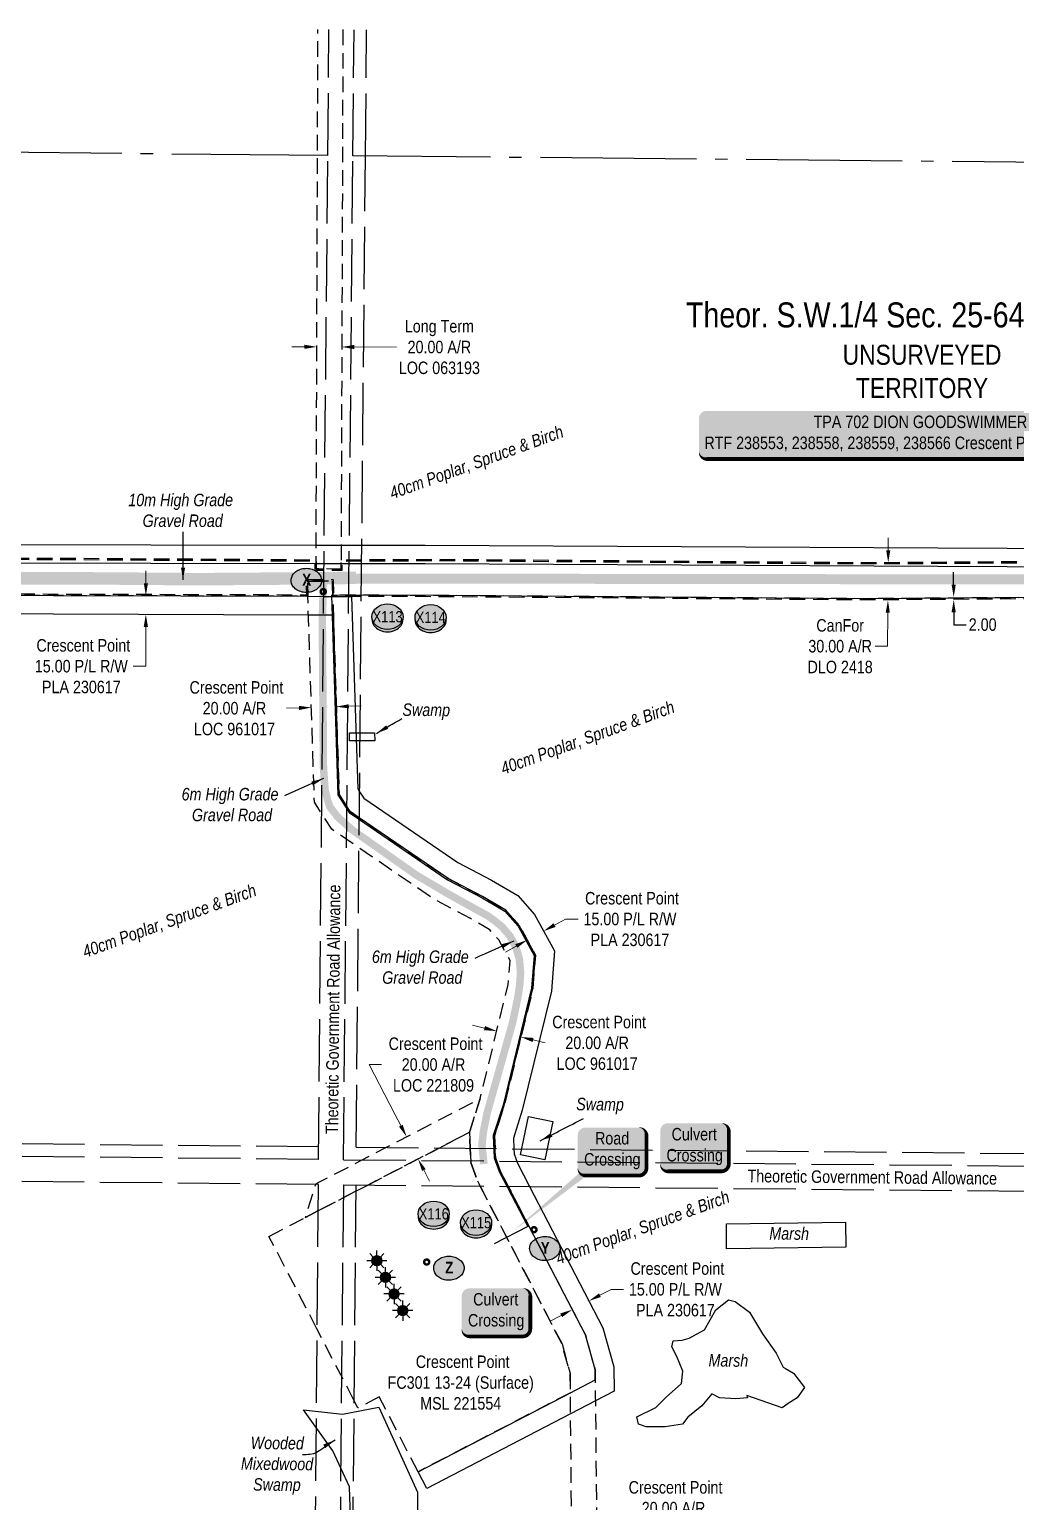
# Model space of a CAD drawing. Extents: x 456630 to 490274, y 6043290 to 6049977.
# Drawn here: x 457304 to 458094, y 6045728 to 6046908 of the extents above; entities that cross this region are included whole.
import ezdxf
from ezdxf.enums import TextEntityAlignment as Align

# ---------------------------------------------------------------- set-up
doc = ezdxf.new("R2010")
doc.units = 0
doc.header["$LTSCALE"] = 5
doc.header["$PDMODE"] = 35
doc.header["$PDSIZE"] = 5
for name, pattern in [('foc-ACCESSROAD', [3.75, 2.5, -1.25]), ('foc-QUARTERLINE', [33, 25, -3, 2, -3]), ('foc-TOPO', [1, 0.2, -0.8]), ('foc-UNSURVEYED', [12.5, 10, -2.5])]:
    doc.linetypes.add(name, pattern=pattern)
doc.layers.get('Defpoints').update_dxf_attribs({"color": 9})
for name, color, linetype in [('AS-ROADS', 254, 'Continuous'), ('C-AR', 13, 'foc-ACCESSROAD'), ('C-RW', 13, 'Continuous'), ('C-SYMBOL', 7, 'Continuous'), ('C-WS', 13, 'foc-ACCESSROAD'), ('C-WS-S', 13, 'Continuous'), ('CG-NOTES', 7, 'Continuous'), ('F-AR', 190, 'foc-ACCESSROAD'), ('F-RW', 190, 'Continuous'), ('L-QSEC', 8, 'foc-QUARTERLINE'), ('L-ROAD-T', 7, 'Continuous'), ('L-UNS-T', 3, 'Continuous'), ('L-USEC', 7, 'foc-UNSURVEYED'), ('P-CROSSINGS', 250, 'Continuous'), ('P-PROPOSED', 10, 'Continuous'), ('T-BUSH-T', 110, 'Continuous'), ('T-GENERAL', 48, 'foc-TOPO'), ('WETLAND', 143, 'Continuous'), ('WETLAND-T', 146, 'Continuous')]:
    doc.layers.add(name, color=color, linetype=linetype)
for name, color, linetype, lineweight in [('C-AR-T', 13, 'Continuous', 9), ('C-RW-T', 13, 'Continuous', 9), ('C-WS-T', 13, 'Continuous', 9), ('F-AR-T', 190, 'Continuous', 9)]:
    doc.layers.add(name, color=color, linetype=linetype, lineweight=lineweight)
doc.styles.add('175L', font='ARIALN.TTF', dxfattribs={"height": 20})
doc.styles.add('80', font='ARIALN.TTF', dxfattribs={"height": 10})
doc.styles.add('80CG', font='ARIALN.TTF', dxfattribs={"height": 10})
doc.styles.add('80L', font='ARIALN.TTF', dxfattribs={"height": 10})
doc.styles.add('80LS', font='ARIALNI.TTF', dxfattribs={"height": 10})
doc.styles.add('BOLD', font='ARIALNB.TTF')
doc.styles.add('Crossing', font='ARIALN.TTF', dxfattribs={"height": 10})
doc.dimstyles.new('Compass 5 000', dxfattribs={"dimscale": 5, "dimtxt": 9, "dimasz": 2, "dimexe": 0.2, "dimexo": 0.0625, "dimgap": 0.5, "dimtad": 0, "dimtih": 1, "dimtoh": 1, "dimzin": 0, "dimdsep": 46, "dimtxsty": '80CG', "dimcen": 0.1, "dimse1": 1, "dimse2": 1, "dimclrd": 256, "dimclrt": 256, "dimaunit": 1, "dimadec": 4, "dimazin": 0, "dimtfac": 0.06, "dimtofl": 0, "dimtmove": 0, "dimatfit": 1, "dimfxl": 0.2, "dimtolj": 1, "dimtzin": 0, "dimlwd": -1, "dimarcsym": 0})

# ---------------------------------------------------------------- blocks, each defined once
blk = doc.blocks.new('*D924')
at = {"layer": 'C-AR-T', "transparency": 16777216}
for p, q in [((457586.1, 6046078.4), (457576.1, 6046078.4)), ((457576.1, 6046078.4), (457596.9, 6046038.3)), ((457601.5, 6046029.5), (457596.9, 6046038.3)), ((457619.9, 6045994), (457624.5, 6045985.1))]:
    blk.add_line(p, q, dxfattribs=at)
for points in [[(457603, 6046030.2), (457600, 6046028.7), (457606.1, 6046020.6)], [(457621.4, 6045994.7), (457618.5, 6045993.2), (457615.3, 6046002.8)]]:
    blk.add_solid(points, dxfattribs=at)
at = {"layer": 'Defpoints', "color": 0, "transparency": 16777216}
for p in [(457637.8, 6046037), (457606.1, 6046020.6), (457647, 6046019.3)]:
    blk.add_point(p, dxfattribs=at)
at = {"layer": 'C-AR-T', "transparency": 16777216, "insert": (457627.7, 6046078.4), "char_height": 10, "attachment_point": 5, "style": '80CG'}
blk.add_mtext('\\A1; Crescent Point\\P20.00 A/R\\PLOC 221809', dxfattribs=at)
blk = doc.blocks.new('*D925')
at = {"layer": 'C-AR-T', "transparency": 16777216}
for p, q in [((457519.8, 6046364.2), (457509.8, 6046363.9)), ((457559.8, 6046365.5), (457569.8, 6046365.8))]:
    blk.add_line(p, q, dxfattribs=at)
for points in [[(457519.8, 6046365.9), (457519.9, 6046362.5), (457529.8, 6046364.5)], [(457559.8, 6046367.2), (457559.9, 6046363.8), (457549.8, 6046365.2)]]:
    blk.add_solid(points, dxfattribs=at)
at = {"layer": 'Defpoints', "color": 0, "transparency": 16777216}
for p in [(457529.5, 6046376.3), (457549.4, 6046376.9), (457529.8, 6046364.5)]:
    blk.add_point(p, dxfattribs=at)
at = {"layer": 'C-AR-T', "transparency": 16777216, "insert": (457468.2, 6046363.9), "char_height": 10, "attachment_point": 5, "style": '80CG'}
blk.add_mtext('\\A1; Crescent Point\\P20.00 A/R\\PLOC 961017', dxfattribs=at)
blk = doc.blocks.new('*D926')
at = {"layer": 'C-AR-T', "transparency": 16777216}
for p, q in [((457668.6, 6046107.6), (457658.9, 6046110)), ((457707.5, 6046098.2), (457717.2, 6046095.8))]:
    blk.add_line(p, q, dxfattribs=at)
for points in [[(457669, 6046109.3), (457668.2, 6046106), (457678.3, 6046105.3)], [(457707.8, 6046099.8), (457707.1, 6046096.5), (457697.7, 6046100.5)]]:
    blk.add_solid(points, dxfattribs=at)
at = {"layer": 'Defpoints', "color": 0, "transparency": 16777216}
for p in [(457682.6, 6046122.8), (457702, 6046118), (457697.7, 6046100.5)]:
    blk.add_point(p, dxfattribs=at)
at = {"layer": 'C-AR-T', "transparency": 16777216, "insert": (457758.8, 6046095.8), "char_height": 10, "attachment_point": 5, "style": '80CG'}
blk.add_mtext('\\A1; Crescent Point\\P20.00 A/R\\PLOC 961017', dxfattribs=at)
blk = doc.blocks.new('*D927')
at = {"layer": 'C-RW-T', "transparency": 16777216}
for p, q in [((457724.7, 6046190.2), (457733.5, 6046195)), ((457733.5, 6046195), (457743.5, 6046195)), ((457694, 6046173.4), (457685.3, 6046168.6))]:
    blk.add_line(p, q, dxfattribs=at)
for points in [[(457723.9, 6046191.7), (457725.5, 6046188.7), (457715.9, 6046185.4)], [(457693.2, 6046174.9), (457694.8, 6046172), (457702.8, 6046178.2)]]:
    blk.add_solid(points, dxfattribs=at)
at = {"layer": 'Defpoints', "color": 0, "transparency": 16777216}
for p in [(457700.3, 6046182.9), (457713.4, 6046190), (457715.9, 6046185.4)]:
    blk.add_point(p, dxfattribs=at)
at = {"layer": 'C-RW-T', "transparency": 16777216, "insert": (457785.1, 6046195), "char_height": 10, "attachment_point": 5, "style": '80CG'}
blk.add_mtext('\\A1; Crescent Point\\P15.00 P/L R/W\\PPLA 230617', dxfattribs=at)
blk = doc.blocks.new('*D928')
at = {"layer": 'C-RW-T', "transparency": 16777216}
for p, q in [((457397.2, 6046464.1), (457397.3, 6046474.1)), ((457397.2, 6046429.1), (457397.1, 6046397.6)), ((457397.1, 6046397.6), (457387.1, 6046397.6))]:
    blk.add_line(p, q, dxfattribs=at)
for points in [[(457395.6, 6046464.1), (457398.9, 6046464.1), (457397.2, 6046454.1)], [(457395.5, 6046429.1), (457398.9, 6046429.1), (457397.2, 6046439.1)]]:
    blk.add_solid(points, dxfattribs=at)
at = {"layer": 'Defpoints', "color": 0, "transparency": 16777216}
for p in [(457311.1, 6046454.2), (457311.1, 6046439.2), (457397.2, 6046439.1)]:
    blk.add_point(p, dxfattribs=at)
at = {"layer": 'C-RW-T', "transparency": 16777216, "insert": (457345.5, 6046397.6), "char_height": 10, "attachment_point": 5, "style": '80CG'}
blk.add_mtext('\\A1; Crescent Point\\P15.00 P/L R/W\\PPLA 230617', dxfattribs=at)
blk = doc.blocks.new('*D935')
at = {"layer": 'C-RW-T', "transparency": 16777216}
for p, q in [((457761, 6045893.7), (457769.9, 6045898.3)), ((457769.9, 6045898.3), (457779.9, 6045898.3)), ((457730, 6045877.5), (457721.1, 6045872.9))]:
    blk.add_line(p, q, dxfattribs=at)
for points in [[(457760.3, 6045895.1), (457761.8, 6045892.2), (457752.2, 6045889)], [(457729.2, 6045879), (457730.8, 6045876.1), (457738.9, 6045882.1)]]:
    blk.add_solid(points, dxfattribs=at)
at = {"layer": 'Defpoints', "color": 0, "transparency": 16777216}
for p in [(457752.2, 6045889), (457757.8, 6045878.3), (457744.5, 6045871.4)]:
    blk.add_point(p, dxfattribs=at)
at = {"layer": 'C-RW-T', "transparency": 16777216, "insert": (457821.5, 6045898.3), "char_height": 10, "attachment_point": 5, "style": '80CG'}
blk.add_mtext('\\A1; Crescent Point\\P15.00 P/L R/W\\PPLA 230617', dxfattribs=at)
blk = doc.blocks.new('Route_Letters')
h = blk.add_hatch(color=255)
h.dxf.hatch_style = 1
edge = h.paths.add_edge_path()
edge.add_ellipse((-0.1, 0.5), major_axis=(-12, 0), ratio=0.789318, start_angle=0, end_angle=360)
at = {"color": 5}
blk.add_open_spline([(-12.3, 0.5), (-12.3, -0.3), (-12.2, -1), (-11.7, -2.8), (-11.1, -3.9), (-9.6, -5.8), (-8.5, -6.7), (-6.2, -8), (-4.9, -8.5), (-2.1, -9.2), (-0.7, -9.3), (2.2, -9.1), (3.6, -8.8), (6.3, -7.9), (7.5, -7.2), (9.5, -5.6), (10.4, -4.6), (11.6, -2.5), (12, -1.4), (12.2, 0.9), (12, 2.1), (11.2, 4.3), (10.5, 5.4), (8.8, 7.2), (7.7, 8), (5.3, 9.2), (3.9, 9.7), (1.1, 10.2), (-0.4, 10.2), (-3.2, 9.9), (-4.6, 9.6), (-7.2, 8.5), (-8.3, 7.7), (-10.2, 6), (-11, 5), (-12, 2.9), (-12.3, 1.7), (-12.3, 0.5), (-12.3, 0.5), (-12.3, 0.5)], degree=3, knots=[0, 0, 0, 0, 0.219529, 0.219529, 0.575727, 0.575727, 0.931924, 0.931924, 1.288121, 1.288121, 1.644318, 1.644318, 2.000515, 2.000515, 2.356712, 2.356712, 2.712909, 2.712909, 3.069107, 3.069107, 3.425304, 3.425304, 3.781501, 3.781501, 4.137698, 4.137698, 4.493895, 4.493895, 4.850092, 4.850092, 5.20629, 5.20629, 5.562487, 5.562487, 5.918684, 5.918684, 6.274881, 6.274881, 6.283185, 6.283185, 6.283185, 6.283185], dxfattribs=at)
at = {"color": 14, "style": 'BOLD'}
blk.add_attdef('A', text='', height=9.5, dxfattribs=at).set_placement((0.2, 1), align=Align.MIDDLE)
blk = doc.blocks.new('AA')
at = {"const_width": 4}
blk.add_lwpolyline([(-1, 0, 1), (1, 0, 1)], format="xyb", close=True, dxfattribs=at)
blk.add_circle((0, 0), 2)
blk = doc.blocks.new('*D781')
at = {"layer": 'C-AR-T', "transparency": 16777216}
for p, q in [((457728.3, 6045712.7), (457718.3, 6045712.6)), ((457768.3, 6045713.1), (457778.3, 6045713.2))]:
    blk.add_line(p, q, dxfattribs=at)
for points in [[(457728.3, 6045714.4), (457728.4, 6045711.1), (457738.3, 6045712.8)], [(457768.3, 6045714.8), (457768.4, 6045711.5), (457758.3, 6045713)]]:
    blk.add_solid(points, dxfattribs=at)
at = {"layer": 'Defpoints', "color": 0, "transparency": 16777216}
for p in [(457738.3, 6045720.3), (457758.3, 6045720.5), (457758.3, 6045713)]:
    blk.add_point(p, dxfattribs=at)
at = {"layer": 'C-AR-T', "transparency": 16777216, "insert": (457820, 6045713.2), "char_height": 10, "attachment_point": 5, "style": '80CG'}
blk.add_mtext('\\A1; Crescent Point\\P20.00 A/R\\PLOC 961017\\P(As-Built)', dxfattribs=at)
blk = doc.blocks.new('*D791')
at = {"layer": 'Defpoints', "color": 0, "transparency": 16777216}
for p in [(457534.2, 6046666.6), (457554.2, 6046666.5), (457534.2, 6046653.5)]:
    blk.add_point(p, dxfattribs=at)
at = {"layer": 'F-AR-T', "transparency": 16777216}
for p, q in [((457524.2, 6046653.5), (457514.2, 6046653.6)), ((457564.2, 6046653.4), (457598.1, 6046653.3))]:
    blk.add_line(p, q, dxfattribs=at)
for points in [[(457524.2, 6046655.2), (457524.2, 6046651.9), (457534.2, 6046653.5)], [(457564.2, 6046655.1), (457564.2, 6046651.7), (457554.2, 6046653.4)]]:
    blk.add_solid(points, dxfattribs=at)
at = {"layer": 'F-AR-T', "transparency": 16777216, "insert": (457632.4, 6046653.3), "char_height": 10, "attachment_point": 5, "style": '80CG'}
blk.add_mtext('\\A1;Long Term\\P20.00 A/R\\PLOC 063193', dxfattribs=at)
blk = doc.blocks.new('*D798')
at = {"layer": 'Defpoints', "color": 0, "transparency": 16777216}
for p in [(457917.6, 6046481.1), (457917.3, 6046451.1), (457991.8, 6046450.5)]:
    blk.add_point(p, dxfattribs=at)
at = {"layer": 'F-AR-T', "transparency": 16777216}
for p, q in [((457992.1, 6046490.5), (457992.1, 6046500.5)), ((457991.7, 6046440.5), (457991.5, 6046413.6)), ((457991.5, 6046413.6), (457981.5, 6046413.6))]:
    blk.add_line(p, q, dxfattribs=at)
for points in [[(457990.4, 6046490.5), (457993.7, 6046490.5), (457992, 6046480.5)], [(457990, 6046440.5), (457993.3, 6046440.5), (457991.8, 6046450.5)]]:
    blk.add_solid(points, dxfattribs=at)
at = {"layer": 'F-AR-T', "transparency": 16777216, "insert": (457953.5, 6046413.6), "char_height": 10, "attachment_point": 5, "style": '80CG'}
blk.add_mtext('\\A1;CanFor\\P30.00 A/R\\PDLO 2418', dxfattribs=at)
blk = doc.blocks.new('*U693')
h = blk.add_hatch(color=255)
edge = h.paths.add_edge_path()
edge.add_line((-171.5, -20), (171.5, -20))
edge.add_arc((171.5, -14), 6, 270, 360)
edge.add_line((177.5, -14), (177.5, 12.5))
edge.add_arc((171.5, 12.5), 6, 0, 90)
edge.add_line((171.5, 18.5), (-171.5, 18.5))
edge.add_arc((-171.5, 12.5), 6, 90, 180)
edge.add_line((-177.5, 12.5), (-177.5, -14))
edge.add_arc((-171.5, -14), 6, 180, 270)
at = {"color": 44, "flags": 128}
blk.add_lwpolyline([(-171.5, -20, 3, 3, 0), (171.5, -20, 3, 3, 0.414214), (177.5, -14, 3, 3, 0), (177.5, 12.5, 3, 0, 0.414214), (171.5, 18.5, 0, 0, 0), (-171.5, 18.5, 0, 0, 0.414214), (-177.5, 12.5, 0, 0, 0), (-177.5, -14, 0, 3, 0.414214)], format="xyseb", close=True, dxfattribs=at)
at = {"color": 44, "style": '80'}
blk.add_attdef('ENTER_TEXT_001', (-36, -5), '', height=10, dxfattribs=at)
blk = doc.blocks.new('GAS')
h = blk.add_hatch(color=255)
h.dxf.hatch_style = 1
edge = h.paths.add_edge_path()
edge.add_arc((0, 0), 0.9, 0, 360)
for p, q in [((-0.81, 0), (-1.62, 0)), ((-0.57, 0.57), (-1.14, 1.14)), ((0, 0.81), (0, 1.62)), ((0.57, 0.57), (1.14, 1.14)), ((1.62, 0), (0.81, 0)), ((-0.57, -0.57), (-1.14, -1.14)), ((0, -0.81), (0, -1.62)), ((1.14, -1.14), (0.57, -0.57))]:
    blk.add_line(p, q)
blk.add_circle((0, 0), 0.8)
blk = doc.blocks.new('*D878')
at = {"layer": 'Defpoints', "transparency": 16777216}
for p, q in [((458044.4, 6046462.9), (458044.4, 6046472.9)), ((458044.5, 6046440.9), (458044.5, 6046430.9)), ((458044.5, 6046430.9), (458054.5, 6046430.9))]:
    blk.add_line(p, q, dxfattribs=at)
at = {"layer": 'Defpoints', "color": 0, "transparency": 16777216}
for p in [(458044.3, 6046452.9), (458044.4, 6046450.9), (458044.5, 6046450.9)]:
    blk.add_point(p, dxfattribs=at)
at = {"layer": 'Defpoints', "transparency": 16777216}
for points in [[(458046.1, 6046462.9), (458042.8, 6046462.9), (458044.5, 6046452.9)], [(458046.1, 6046440.9), (458042.8, 6046440.9), (458044.5, 6046450.9)]]:
    blk.add_solid(points, dxfattribs=at)
at = {"layer": 'Defpoints', "transparency": 16777216, "insert": (458067.7, 6046430.9), "char_height": 10, "attachment_point": 5, "style": '80CG'}
blk.add_mtext('\\A1;2.00', dxfattribs=at)
blk = doc.blocks.new('*U977')
h = blk.add_hatch(color=59)
edge = h.paths.add_edge_path()
edge.add_line((-21.5, -20), (21.5, -20))
edge.add_arc((21.5, -14), 6, 270, 360)
edge.add_line((27.5, -14), (27.5, 12.5))
edge.add_arc((21.5, 12.5), 6, 0, 90)
edge.add_line((21.5, 18.5), (-21.5, 18.5))
edge.add_arc((-21.5, 12.5), 6, 90, 180)
edge.add_line((-27.5, 12.5), (-27.5, -14))
edge.add_arc((-21.5, -14), 6, 180, 270)
at = {"color": 1, "flags": 128}
blk.add_lwpolyline([(-21.5, -20, 3, 3, 0), (21.5, -20, 3, 3, 0.414214), (27.5, -14, 3, 3, 0), (27.5, 12.5, 3, 0, 0.414214), (21.5, 18.5, 0, 0, 0), (-21.5, 18.5, 0, 0, 0.414214), (-27.5, 12.5, 0, 0, 0), (-27.5, -14, 0, 3, 0.414214)], format="xyseb", close=True, dxfattribs=at)
blk.add_lwpolyline([(-80, -65.1, 0, 7.5, 0), (0, 0, 0, 0, 0)], format="xyseb", dxfattribs=at)
at = {"color": 1, "style": '80'}
blk.add_attdef('ENTER_TEXT_001', (-36, -5), '', height=10, dxfattribs=at)
blk = doc.blocks.new('*U948')
h = blk.add_hatch(color=254)
edge = h.paths.add_edge_path()
edge.add_line((-21.5, -20), (21.5, -20))
edge.add_arc((21.5, -14), 6, 270, 360)
edge.add_line((27.5, -14), (27.5, 12.5))
edge.add_arc((21.5, 12.5), 6, 0, 90)
edge.add_line((21.5, 18.5), (-21.5, 18.5))
edge.add_arc((-21.5, 12.5), 6, 90, 180)
edge.add_line((-27.5, 12.5), (-27.5, -14))
edge.add_arc((-21.5, -14), 6, 180, 270)
at = {"color": 160, "flags": 128}
blk.add_lwpolyline([(-21.5, -20, 3, 3, 0), (21.5, -20, 3, 3, 0.414214), (27.5, -14, 3, 3, 0), (27.5, 12.5, 3, 0, 0.414214), (21.5, 18.5, 0, 0, 0), (-21.5, 18.5, 0, 0, 0.414214), (-27.5, 12.5, 0, 0, 0), (-27.5, -14, 0, 3, 0.414214)], format="xyseb", close=True, dxfattribs=at)
at = {"color": 160, "style": '80'}
blk.add_attdef('ENTER_TEXT_001', (-26.8, -4.9), '', height=10, dxfattribs=at)
blk = doc.blocks.new('xing2')
h = blk.add_hatch(color=50)
h.dxf.hatch_style = 1
edge = h.paths.add_edge_path()
edge.add_ellipse((0, 0), major_axis=(-12.5, 0), ratio=0.816297, start_angle=0, end_angle=360)
h = blk.add_hatch(color=250)
h.dxf.hatch_style = 1
edge = h.paths.add_edge_path()
edge.add_ellipse((0, -2), major_axis=(-12.5, 0), ratio=0.816297, start_angle=0, end_angle=180)
edge.add_line((12.5, -2), (12.5, 0))
edge.add_ellipse((0, 0), major_axis=(-12.5, 0), ratio=0.816297, start_angle=0, end_angle=180, ccw=False)
edge.add_line((-12.5, 0), (-12.5, -2))
at = {"color": 250}
blk.add_ellipse((0, 0), major_axis=(-12.5, 0), ratio=0.816297, dxfattribs=at)
blk.add_ellipse((0, -2), major_axis=(-12.5, 0), ratio=0.816297, start_param=0, end_param=3.141593, dxfattribs=at)
at = {"color": 250, "style": 'Crossing'}
blk.add_attdef('CROSSING', text='', height=9, dxfattribs=at).set_placement((0.1, 0), align=Align.MIDDLE_CENTER)
at = {"color": 250, "style": 'Crossing', "flags": 1}
for tag, p in [('OWNER', (0.1, -12.5)), ('DESCRIPTION', (0.1, -25.8)), ('LOCATION', (0.1, -39.3)), ('DWG_REF', (0.1, -52.8))]:
    blk.add_attdef(tag, text='', height=9, dxfattribs=at).set_placement(p, align=Align.MIDDLE_CENTER)

msp = doc.modelspace()

# ---------------------------------------------------------------- hatches: boundary and pattern name
at = {"layer": 'AS-ROADS'}
h = msp.add_hatch(color=256, dxfattribs=at)
h.dxf.hatch_style = 1
edge = h.paths.add_edge_path()
edge.add_line((456634.794, 6046476.731), (456634.7, 6046466.736))
edge.add_line((456634.7, 6046466.736), (456846.564, 6046465.958))
edge.add_line((456846.564, 6046465.958), (457016.924, 6046464.321))
edge.add_line((457016.924, 6046464.321), (457091.383, 6046463.552))
edge.add_arc((457091.435, 6046468.549), 4.997, 269.407846, 269.76504)
edge.add_line((457091.414, 6046463.552), (457193.538, 6046463.133))
edge.add_arc((457193.558, 6046468.13), 4.997, 269.765043, 269.973672)
edge.add_line((457193.556, 6046463.133), (457343.601, 6046463.064))
edge.add_line((457343.601, 6046463.064), (457439.342, 6046462.347))
edge.add_arc((457439.38, 6046467.345), 4.997, 269.571222, 270.419859)
edge.add_line((457439.416, 6046462.347), (457539.664, 6046463.082))
edge.add_arc((457539.628, 6046468.079), 4.997, 270.419853, 270.88764)
edge.add_line((457539.705, 6046463.082), (457565.832, 6046463.487))
edge.add_line((457565.832, 6046463.487), (457565.677, 6046473.481))
edge.add_line((457565.677, 6046473.481), (457539.571, 6046473.076))
edge.add_line((457539.571, 6046473.076), (457439.38, 6046472.342))
edge.add_line((457439.38, 6046472.342), (457343.658, 6046473.059))
edge.add_arc((457343.621, 6046468.061), 4.997, 89.571226, 89.973667)
edge.add_line((457343.623, 6046473.059), (457193.57, 6046473.128))
edge.add_line((457193.57, 6046473.128), (457091.471, 6046473.546))
edge.add_line((457091.471, 6046473.546), (457017.02, 6046474.316))
edge.add_line((457017.02, 6046474.316), (456846.645, 6046475.953))
edge.add_arc((456846.597, 6046470.956), 4.998, 89.449458, 89.789704)
edge.add_line((456846.615, 6046475.953), (456634.794, 6046476.731))
h = msp.add_hatch(color=256, dxfattribs=at)
h.dxf.hatch_style = 1
edge = h.paths.add_edge_path()
edge.add_line((457671.113, 6045999.088), (457669.515, 6046013.717))
edge.add_line((457669.515, 6046013.717), (457670.518, 6046023.636))
edge.add_line((457670.518, 6046023.636), (457673.488, 6046038.617))
edge.add_line((457673.488, 6046038.617), (457693.939, 6046111.276))
edge.add_arc((457691.053, 6046112.089), 2.998, 344.279558, 348.200757)
edge.add_line((457693.988, 6046111.476), (457698.17, 6046131.494))
edge.add_arc((457695.235, 6046132.107), 2.998, 348.200757, 351.355244)
edge.add_line((457698.199, 6046131.657), (457699.767, 6046141.971))
edge.add_arc((457696.803, 6046142.422), 2.998, 351.355244, 356.358499)
edge.add_line((457699.795, 6046142.232), (457700.422, 6046152.079))
edge.add_arc((457697.43, 6046152.269), 2.998, 356.358499, 364.924011)
edge.add_line((457700.417, 6046152.526), (457699.49, 6046163.281))
edge.add_arc((457696.503, 6046163.024), 2.998, 4.924012, 16.534039)
edge.add_line((457699.377, 6046163.877), (457696.628, 6046173.139))
edge.add_arc((457693.753, 6046172.286), 2.998, 16.534039, 27.558216)
edge.add_line((457696.412, 6046173.673), (457691.687, 6046182.726))
edge.add_arc((457689.029, 6046181.339), 2.998, 27.558216, 40.610573)
edge.add_line((457691.305, 6046183.291), (457685.204, 6046190.406))
edge.add_arc((457682.928, 6046188.454), 2.998, 40.610572, 50.010089)
edge.add_line((457684.855, 6046190.752), (457678.76, 6046195.864))
edge.add_arc((457676.833, 6046193.567), 2.998, 50.010089, 54.94709)
edge.add_line((457678.555, 6046196.021), (457672.563, 6046200.225))
edge.add_arc((457670.841, 6046197.771), 2.998, 54.94709, 61.078962)
edge.add_line((457672.291, 6046200.395), (457642.331, 6046216.948))
edge.add_line((457642.331, 6046216.948), (457615.58, 6046232.77))
edge.add_line((457615.58, 6046232.77), (457564.666, 6046268.631))
edge.add_line((457564.666, 6046268.631), (457553.235, 6046278.714))
edge.add_line((457553.235, 6046278.714), (457547.303, 6046286.411))
edge.add_line((457547.303, 6046286.411), (457545.764, 6046291.018))
edge.add_line((457545.764, 6046291.018), (457543.718, 6046299.081))
edge.add_line((457543.718, 6046299.081), (457542.483, 6046317.397))
edge.add_line((457542.483, 6046317.397), (457541.602, 6046435.726))
edge.add_line((457541.602, 6046435.726), (457542.625, 6046467.984))
edge.add_line((457542.625, 6046467.984), (457536.631, 6046468.174))
edge.add_line((457536.631, 6046468.174), (457535.606, 6046435.857))
edge.add_arc((457538.603, 6046435.762), 2.998, 178.18431, 180.42631)
edge.add_line((457535.605, 6046435.74), (457536.487, 6046317.263))
edge.add_arc((457539.485, 6046317.285), 2.998, 180.42631, 183.857418)
edge.add_line((457536.493, 6046317.083), (457537.753, 6046298.406))
edge.add_arc((457540.744, 6046298.608), 2.998, 183.857418, 194.242136)
edge.add_line((457537.838, 6046297.87), (457539.979, 6046289.435))
edge.add_arc((457542.885, 6046290.173), 2.998, 194.242136, 198.471344)
edge.add_line((457540.041, 6046289.223), (457541.775, 6046284.032))
edge.add_arc((457544.619, 6046284.982), 2.998, 198.471344, 217.621739)
edge.add_line((457542.244, 6046283.151), (457548.661, 6046274.826))
edge.add_arc((457551.036, 6046276.656), 2.998, 217.621739, 228.583738)
edge.add_line((457549.052, 6046274.407), (457560.821, 6046264.026))
edge.add_arc((457562.805, 6046266.274), 2.998, 228.583738, 234.841047)
edge.add_line((457561.078, 6046263.823), (457612.224, 6046227.798))
edge.add_arc((457613.951, 6046230.25), 2.998, 234.841047, 239.398681)
edge.add_line((457612.424, 6046227.669), (457639.316, 6046211.764))
edge.add_arc((457640.843, 6046214.345), 2.998, 239.398681, 241.078962)
edge.add_line((457639.393, 6046211.721), (457669.251, 6046195.224))
edge.add_line((457669.251, 6046195.224), (457675.005, 6046191.186))
edge.add_line((457675.005, 6046191.186), (457680.812, 6046186.316))
edge.add_line((457680.812, 6046186.316), (457686.529, 6046179.648))
edge.add_line((457686.529, 6046179.648), (457690.961, 6046171.155))
edge.add_line((457690.961, 6046171.155), (457693.542, 6046162.462))
edge.add_line((457693.542, 6046162.462), (457694.423, 6046152.235))
edge.add_line((457694.423, 6046152.235), (457693.819, 6046142.743))
edge.add_line((457693.819, 6046142.743), (457692.283, 6046132.64))
edge.add_line((457692.283, 6046132.64), (457688.139, 6046112.802))
edge.add_line((457688.139, 6046112.802), (457667.683, 6046040.129))
edge.add_arc((457670.569, 6046039.316), 2.998, 164.279558, 168.787673)
edge.add_line((457667.628, 6046039.899), (457664.608, 6046024.662))
edge.add_arc((457667.549, 6046024.079), 2.998, 168.787673, 174.229296)
edge.add_line((457664.566, 6046024.381), (457663.517, 6046014.006))
edge.add_arc((457666.5, 6046013.704), 2.998, 174.229296, 186.233748)
edge.add_line((457663.52, 6046013.379), (457665.152, 6045998.437))
edge.add_line((457665.152, 6045998.437), (457671.113, 6045999.088))

# ---------------------------------------------------------------- linework, layer by layer
at = {"layer": 'AS-ROADS', "const_width": 7.996, "flags": 128}
msp.add_lwpolyline([(460960.304, 6046134.167), (460754.441, 6046221.011), (460143.198, 6046433.099), (459917.803, 6046449.35), (459713.255, 6046454.952), (459656.458, 6046479.283), (459576.944, 6046547.41), (459547.734, 6046558.223), (459505.434, 6046570.517), (459466.912, 6046576.706), (459138.221, 6046481.467), (459039.918, 6046464.893), (458541.416, 6046463.243), (458154.804, 6046467.081), (457565.876, 6046467.881)], dxfattribs=at)
at = {"layer": 'C-AR', "flags": 128}
msp.add_lwpolyline([(457759.365, 6045075.927), (457775.617, 6045148.55), (457778.201, 6045175.746), (457778.482, 6045178.709), (457777.685, 6045188.685), (457763.976, 6045242.108), (457750.62, 6045305.17), (457739.646, 6045328.539), (457715.108, 6045363.029), (457688.72, 6045409.91), (457679.653, 6045436.963), (457684.196, 6045457.794), (457702.439, 6045478.37), (457724.918, 6045495.718), (457733.074, 6045507.85), (457735.667, 6045523.054), (457739.938, 6045608.563), (457738.625, 6045674.832), (457738.518, 6045694.83), (457737.35, 6045815.497), (457737.152, 6045831.308), (457730.656, 6045854.576), (457664.987, 6045981.102), (457662.858, 6045985.207), (457657.492, 6045999.877), (457657.008, 6046011.337), (457656.465, 6046024.182), (457665.102, 6046051.198), (457687.443, 6046142.539), (457688.993, 6046161.825), (457679.979, 6046178.315), (457672.744, 6046186.447), (457657.358, 6046195.465), (457629.122, 6046210.255), (457567.993, 6046252.051), (457546.2, 6046266.952), (457538.087, 6046279.545), (457532.267, 6046288.579), (457526.981, 6046453.616), (457526.591, 6046465.797), (457539.817, 6046465.775), (457546.603, 6046465.763), (457546.994, 6046453.559), (457552.08, 6046294.755), (457560.826, 6046281.182), (457568.217, 6046276.128), (457639.442, 6046227.428), (457667.061, 6046212.963), (457685.586, 6046202.104), (457696.437, 6046189.908), (457709.409, 6046166.177), (457707.265, 6046139.505), (457684.355, 6046045.773), (457676.588, 6046021.477), (457677.024, 6046011.151), (457677.333, 6046003.826), (457681.192, 6045993.278), (457687.618, 6045980.892), (457749.352, 6045861.947), (457757.108, 6045834.169), (457757.339, 6045815.719), (457758.519, 6045694.938), (457758.626, 6045674.938), (457759.941, 6045608.103), (457755.585, 6045520.866), (457752.069, 6045500.256), (457739.708, 6045481.866), (457716.152, 6045463.689), (457702.626, 6045448.432), (457700.37, 6045438.089), (457707.082, 6045418.066), (457732.018, 6045373.762), (457756.986, 6045338.669), (457769.708, 6045311.578), (457783.455, 6045246.668), (457797.486, 6045191.991), (457798.559, 6045178.557), (457798.275, 6045175.563), (457795.406, 6045145.377), (457779.824, 6045075.741)], dxfattribs=at)
msp.add_lwpolyline([(457535.13, 6045961.21), (457525.06, 6045955.984), (457533.403, 6045982.33), (457533.598, 6045982.947), (457535.34, 6045983.852), (457589.515, 6046011.967), (457665.102, 6046051.198), (457656.465, 6046024.182), (457632.167, 6046011.569), (457575.076, 6045981.942), (457565.437, 6045976.939), (457535.13, 6045961.21)], close=True, dxfattribs=at)
at = {"layer": 'C-RW'}
msp.add_lwpolyline([(457059.717, 6046454.64), (457323.227, 6046454.203), (457526.981, 6046453.616), (457539.704, 6046453.579), (457546.994, 6046453.559), (457561.969, 6046453.516), (457566.921, 6046299.382), (457568.411, 6046297.07), (457571.777, 6046291.847), (457647.119, 6046240.343), (457674.257, 6046226.132), (457695.119, 6046213.906), (457708.67, 6046198.679), (457724.598, 6046169.547), (457722.112, 6046137.233), (457698.821, 6046041.824), (457691.668, 6046019.452), (457692.026, 6046011.011), (457692.204, 6046006.799), (457694.93, 6045999.348), (457704.588, 6045980.733), (457763.364, 6045867.472), (457772.063, 6045836.314), (457772.31, 6045816.769), (457757.404, 6045809.032), (457737.512, 6045798.707), (457622.231, 6045738.872), (457615.328, 6045752.168), (457737.349, 6045815.498), (457757.213, 6045825.812), (457757.108, 6045834.169), (457749.352, 6045861.947), (457687.618, 6045980.891), (457681.192, 6045993.278), (457677.334, 6046003.832), (457677.024, 6046011.151), (457676.588, 6046021.477), (457684.355, 6046045.773), (457707.265, 6046139.505), (457709.358, 6046166.232), (457696.391, 6046189.952), (457685.544, 6046202.141), (457667.026, 6046212.994), (457639.417, 6046227.454), (457568.217, 6046276.133), (457560.824, 6046281.185), (457552.08, 6046294.755), (457547.473, 6046438.465), (457539.564, 6046438.491), (457527.464, 6046438.531), (457323.195, 6046439.222), (457059.649, 6046439.659)], dxfattribs=at)
at = {"layer": 'C-WS'}
msp.add_lwpolyline([(457737.35, 6045815.497), (457615.328, 6045752.168), (457584.204, 6045812.138), (457567.171, 6045803.297), (457563.883, 6045809.632), (457534.252, 6045866.725), (457495.806, 6045940.802), (457525.06, 6045955.984), (457535.13, 6045961.21), (457565.437, 6045976.939), (457575.076, 6045981.942), (457632.167, 6046011.569), (457656.465, 6046024.182), (457657.008, 6046011.337), (457657.492, 6045999.877), (457662.858, 6045985.207), (457664.987, 6045981.102), (457730.656, 6045854.576), (457737.152, 6045831.308), (457737.35, 6045815.497)], close=True, dxfattribs=at)
at = {"layer": 'F-AR', "flags": 128}
for points in [[(457555.093, 6046907.637), (457554.739, 6046806.58), (457554.028, 6046603.646), (457553.994, 6046593.891), (457553.579, 6046475.505), (457539.908, 6046475.529), (457533.569, 6046475.54), (457533.987, 6046594.033), (457534.021, 6046603.787), (457534.736, 6046806.773), (457535.091, 6046907.812)], [(456634.893, 6046485.982), (456734.899, 6046486.131), (456754.714, 6046486.16), (457059.861, 6046483.642), (457323.291, 6046483.206), (457532.593, 6046481.933), (457532.585, 6046479.742), (457532.567, 6046474.542), (457539.906, 6046474.529), (457554.576, 6046474.505), (457554.594, 6046479.703), (457554.602, 6046481.875), (457570.144, 6046481.965), (457630.99, 6046482.319), (457969.042, 6046479.713), (458122.866, 6046480.706), (458261.308, 6046480.375), (458364.967, 6046479.962), (458417.66, 6046479.753), (458432.651, 6046479.692), (458501.097, 6046479.083), (458857.277, 6046479.255), (459061.454, 6046483.054), (459069.095, 6046483.345), (459076.728, 6046483.935), (459084.332, 6046484.823), (459091.895, 6046486.008), (459099.417, 6046487.488), (459114.21, 6046491.312), (459170.41, 6046508.208), (459189.045, 6046513.81), (459189.165, 6046511.037), (459189.454, 6046504.334), (459200.552, 6046507.512), (459211.19, 6046510.559), (459210.903, 6046517.208), (459210.768, 6046520.339), (459230.759, 6046526.349), (459308.323, 6046551.091), (459417.806, 6046583.652), (459425.205, 6046585.708), (459432.664, 6046587.497), (459440.182, 6046589.016), (459447.75, 6046590.265), (459455.358, 6046591.243), (459462.996, 6046591.947), (459470.654, 6046592.377), (459478.323, 6046592.533), (459485.992, 6046592.413), (459493.652, 6046592.019), (459501.294, 6046591.35), (459508.906, 6046590.409), (459516.48, 6046589.194), (459524.005, 6046587.709), (459531.472, 6046585.956), (459538.872, 6046583.936), (459546.194, 6046581.652), (459553.43, 6046579.107), (459560.57, 6046576.305), (459567.606, 6046573.248), (459574.519, 6046569.945), (459588.007, 6046562.586), (459614.518, 6046546.863), (459608.663, 6046541.352), (459603.228, 6046536.236), (459601.301, 6046534.635), (459595.615, 6046529.912), (459592.528, 6046527.347), (459573.699, 6046538.515), (459567.913, 6046541.808), (459562.004, 6046544.895), (459555.988, 6046547.769), (459549.874, 6046550.425), (459543.668, 6046552.862), (459537.379, 6046555.073), (459531.015, 6046557.058), (459524.583, 6046558.814), (459518.093, 6046560.338), (459511.553, 6046561.629), (459504.97, 6046562.684), (459498.353, 6046563.503), (459491.712, 6046564.084), (459485.054, 6046564.427), (459478.388, 6046564.531), (459471.723, 6046564.395), (459465.066, 6046564.021), (459458.428, 6046563.409), (459451.816, 6046562.56), (459445.238, 6046561.474), (459438.694, 6046560.151), (459425.814, 6046556.818), (459316.57, 6046524.329), (459239.045, 6046499.6), (459199.797, 6046487.801), (459169.556, 6046478.71), (459122.3, 6046464.504), (459113.864, 6046462.146), (459105.351, 6046460.122), (459096.767, 6046458.432), (459088.122, 6046457.079), (459079.442, 6046456.065), (459061.946, 6046455.055), (458857.544, 6046451.252), (458501.032, 6046451.08), (458432.613, 6046451.69), (458364.702, 6046451.96), (458261.198, 6046452.373), (458122.922, 6046452.703), (457969.024, 6046451.709), (457630.838, 6046454.317), (457569.867, 6046454.493), (457547.962, 6046454.555), (457547.571, 6046466.761), (457539.819, 6046466.775), (457525.559, 6046466.799), (457525.949, 6046454.619), (457323.23, 6046455.203), (457059.722, 6046455.64), (456754.619, 6046458.157), (456734.612, 6046458.128), (456634.606, 6046457.979)], [(456634.891, 6046486.982), (456734.898, 6046487.131), (456754.717, 6046487.16), (457059.866, 6046484.642), (457323.295, 6046484.205), (457533.595, 6046482.926), (457533.584, 6046479.738), (457533.57, 6046475.54), (457539.908, 6046475.529), (457553.58, 6046475.506), (457553.595, 6046479.706), (457553.606, 6046482.869), (457570.138, 6046482.964), (457630.991, 6046483.319), (457969.042, 6046480.712), (458122.864, 6046481.705), (458261.311, 6046481.375), (458364.971, 6046480.961), (458417.664, 6046480.752), (458432.657, 6046480.692), (458501.101, 6046480.082), (458857.267, 6046480.254), (459061.426, 6046484.053), (459069.037, 6046484.343), (459076.631, 6046484.93), (459084.196, 6046485.814), (459091.721, 6046486.992), (459099.195, 6046488.463), (459113.941, 6046492.275), (459170.123, 6046509.165), (459189.988, 6046515.137), (459190.163, 6046511.08), (459190.398, 6046505.644), (459200.277, 6046508.473), (459210.158, 6046511.303), (459209.904, 6046517.165), (459209.736, 6046521.073), (459230.463, 6046527.304), (459308.029, 6046552.046), (459417.53, 6046584.612), (459424.954, 6046586.676), (459432.448, 6046588.473), (459440.001, 6046589.999), (459447.605, 6046591.255), (459455.248, 6046592.237), (459462.922, 6046592.944), (459470.616, 6046593.376), (459478.32, 6046593.532), (459486.026, 6046593.413), (459493.722, 6046593.016), (459501.399, 6046592.344), (459509.047, 6046591.398), (459516.656, 6046590.178), (459524.216, 6046588.687), (459531.718, 6046586.925), (459539.153, 6046584.895), (459546.509, 6046582.6), (459553.779, 6046580.044), (459560.952, 6046577.228), (459568.02, 6046574.157), (459574.974, 6046570.836), (459588.501, 6046563.455), (459616.17, 6046547.045), (459609.348, 6046540.624), (459603.89, 6046535.487), (459601.939, 6046533.866), (459596.254, 6046529.143), (459592.624, 6046526.128), (459573.197, 6046537.65), (459567.434, 6046540.93), (459561.557, 6046544.001), (459555.574, 6046546.859), (459549.492, 6046549.502), (459543.32, 6046551.925), (459537.064, 6046554.124), (459530.734, 6046556.099), (459524.337, 6046557.845), (459517.882, 6046559.361), (459511.377, 6046560.645), (459504.829, 6046561.694), (459498.248, 6046562.508), (459491.643, 6046563.086), (459485.021, 6046563.428), (459478.391, 6046563.531), (459471.761, 6046563.396), (459465.14, 6046563.025), (459458.538, 6046562.416), (459451.961, 6046561.571), (459445.418, 6046560.491), (459438.919, 6046559.177), (459426.082, 6046555.855), (459316.865, 6046523.374), (459239.34, 6046498.645), (459200.085, 6046486.844), (459169.843, 6046477.752), (459122.578, 6046463.544), (459114.114, 6046461.178), (459105.564, 6046459.145), (459096.94, 6046457.448), (459088.258, 6046456.088), (459079.529, 6046455.069), (459061.984, 6046454.056), (458857.554, 6046450.253), (458501.027, 6046450.08), (458432.606, 6046450.69), (458364.698, 6046450.96), (458261.195, 6046451.373), (458122.924, 6046451.703), (457969.024, 6046450.71), (457630.832, 6046453.317), (457569.864, 6046453.493), (457546.994, 6046453.559), (457546.603, 6046465.763), (457539.817, 6046465.775), (457526.591, 6046465.797), (457526.981, 6046453.616), (457323.227, 6046454.203), (457059.717, 6046454.64), (456754.616, 6046457.158), (456734.614, 6046457.128), (456634.607, 6046456.979)]]:
    msp.add_lwpolyline(points, dxfattribs=at)
at = {"layer": 'F-RW'}
for points in [[(456635.001, 6046498.498), (456725.69, 6046498.501), (456735.006, 6046498.43), (457135.75, 6046495.359), (457533.637, 6046494.73), (457540.086, 6046494.72), (457553.647, 6046494.699), (457570.247, 6046494.673), (457621.094, 6046494.592), (458031.711, 6046492.531), (458365.061, 6046490.858), (458399.294, 6046490.686), (458417.789, 6046490.681), (458432.782, 6046490.678), (458440.076, 6046490.676), (458519.227, 6046490.649), (458648.475, 6046490.956)], [(458648.574, 6046475.964), (458519.243, 6046475.657), (458440.051, 6046475.683), (458399.254, 6046475.694), (458364.925, 6046475.866), (458031.636, 6046477.539), (457621.032, 6046479.6), (457570.107, 6046479.68), (457553.595, 6046479.706), (457539.947, 6046479.728), (457533.584, 6046479.738), (457135.634, 6046480.367), (456734.863, 6046483.438), (456725.64, 6046483.509), (456634.859, 6046483.505)]]:
    msp.add_lwpolyline(points, dxfattribs=at)
at = {"layer": 'L-QSEC'}
for p, q in [((457542.984, 6046806.691), (456772.678, 6046814.45)), ((458333.269, 6046799.23), (457563.103, 6046806.504))]:
    msp.add_line(p, q, dxfattribs=at)
at = {"layer": 'L-USEC'}
for p, q in [((457542.984, 6046806.691), (457543.923, 6046907.735)), ((457563.103, 6046806.504), (457564.042, 6046907.559)), ((457573.143, 6046806.411), (457574.082, 6046907.471)), ((457535.513, 6046002.429), (457542.984, 6046806.691)), ((457555.632, 6046002.243), (457563.103, 6046806.504)), ((457565.765, 6046012.189), (457573.143, 6046806.411)), ((457535.629, 6046012.469), (456730.493, 6046020.56)), ((457535.528, 6046002.429), (456730.392, 6046010.521)), ((457535.605, 6046012.469), (457535.617, 6046012.469)), ((457565.764, 6046012.19), (458360.65, 6046004.832)), ((457535.512, 6046002.429), (457535.52, 6046002.429)), ((457555.632, 6046002.243), (458360.557, 6045994.792)), ((457535.326, 6045982.31), (456730.19, 6045990.402)), ((457535.326, 6045982.31), (457527.857, 6045178.03)), ((457555.445, 6045982.123), (457547.976, 6045177.844)), ((457555.445, 6045982.124), (458360.371, 6045974.673)), ((457565.485, 6045982.03), (457558.015, 6045177.75)), ((457565.485, 6045982.03), (457565.485, 6045982.031))]:
    msp.add_line(p, q, dxfattribs=at)
at = {"layer": 'P-PROPOSED', "flags": 128}
msp.add_lwpolyline([(458857.545, 6046451.253), (458501.032, 6046451.08), (458432.609, 6046451.69), (458261.196, 6046452.373), (458122.922, 6046452.703), (457969.026, 6046451.71), (457630.838, 6046454.317), (457545.961, 6046454.562), (457551.09, 6046294.446), (457560.094, 6046280.47), (457567.652, 6046275.303), (457638.926, 6046226.57), (457666.575, 6046212.088), (457684.944, 6046201.321), (457695.614, 6046189.329), (457708.388, 6046165.959), (457706.274, 6046139.665), (457683.392, 6046046.044), (457675.581, 6046021.612), (457676.341, 6046003.628), (457680.274, 6045992.874), (457703.179, 6045948.737), (457676.284, 6045934.778)], dxfattribs=at)
at = {"layer": 'WETLAND'}
for points in [[(457560.385, 6046344.206), (457580.528, 6046344.267), (457580.548, 6046337.899), (457560.405, 6046337.837), (457560.385, 6046344.206)], [(457703.68, 6046036.915), (457723.228, 6046032.844), (457716.829, 6046002.114), (457697.281, 6046006.185), (457703.68, 6046036.915)], [(457862.479, 6045950.756), (457957.785, 6045952.167), (457958.112, 6045932.202), (457862.494, 6045930.787), (457862.479, 6045950.756)], [(457853.829, 6045881.896), (457864.172, 6045890.038), (457869.37, 6045888.571), (457880.858, 6045880.047), (457891.255, 6045862.709), (457902.367, 6045847.227), (457907.87, 6045836.124), (457909.723, 6045835.002), (457916.191, 6045831.084), (457920.557, 6045825.297), (457924.87, 6045819.582), (457919.072, 6045811.37), (457911.865, 6045806.763), (457906.927, 6045803.353), (457878.86, 6045813.367), (457879.226, 6045811.306), (457869.834, 6045810.747), (457856.951, 6045811.406), (457850.675, 6045814.709), (457842.748, 6045805.129), (457831.518, 6045795.879), (457827.225, 6045790.263), (457813.351, 6045788.28), (457798.157, 6045788.278), (457791.88, 6045790.26), (457790.558, 6045796.205), (457805.752, 6045803.804), (457814.01, 6045812.063), (457826.504, 6045822.813), (457827.561, 6045832.832), (457822.595, 6045844.435), (457818.63, 6045852.362), (457819.621, 6045856.987), (457826.888, 6045857.648), (457832.503, 6045859.3), (457844.724, 6045865.908), (457853.829, 6045881.896)], [(457853.829, 6045881.896), (457864.172, 6045890.038), (457869.37, 6045888.571), (457880.858, 6045880.047), (457891.255, 6045862.709), (457902.367, 6045847.227), (457907.87, 6045836.124), (457909.723, 6045835.002), (457916.191, 6045831.084), (457920.557, 6045825.297), (457924.87, 6045819.582), (457919.072, 6045811.37), (457911.865, 6045806.763), (457906.927, 6045803.353), (457878.86, 6045813.367), (457879.226, 6045811.306), (457869.834, 6045810.747), (457856.951, 6045811.406), (457850.675, 6045814.709), (457842.748, 6045805.129), (457831.518, 6045795.879), (457827.225, 6045790.263), (457813.351, 6045788.28), (457798.157, 6045788.278), (457791.88, 6045790.26), (457790.558, 6045796.205), (457805.752, 6045803.804), (457814.01, 6045812.063), (457826.504, 6045822.813), (457827.561, 6045832.832), (457822.595, 6045844.435), (457818.63, 6045852.362), (457819.621, 6045856.987), (457826.888, 6045857.648), (457832.503, 6045859.3), (457844.724, 6045865.908), (457853.829, 6045881.896)]]:
    msp.add_lwpolyline(points, close=True, dxfattribs=at)
at = {"layer": 'WETLAND', "flags": 128}
msp.add_lwpolyline([(457523.578, 6045801.903), (457554.646, 6045798.335), (457584.004, 6045803.927), (457614.939, 6045735.886), (457614.942, 6045705.451), (457608.886, 6045686.973), (457622.875, 6045640.174), (457588.701, 6045634.891), (457587.766, 6045668.276), (457578.598, 6045697.002), (457561.198, 6045715.478), (457560.344, 6045740.244), (457547.089, 6045768.945)], close=True, dxfattribs=at)

# ---------------------------------------------------------------- block references
ref = msp.add_blockref('*U693', (458017.886, 6046583.626))
ref.add_attrib('ENTER_TEXT_001', 'TPA 702 DION GOODSWIMMER', (457932.208, 6046588.429), dxfattribs={"color": 44, "height": 10, "style": '80'})
ref.add_attrib('ENTER_TEXT_002', 'RTF 238553, 238558, 238559, 238566 Crescent Point Energy Corp.', (457844.704, 6046571.585), dxfattribs={"color": 44, "height": 10, "style": '80'})
ref = msp.add_blockref('*U948', (457836.808, 6046012.881), dxfattribs=dict(xscale=0.9989510452182893, yscale=0.9989510452182893, zscale=0.9989510452182893))
ref.add_attrib('ENTER_TEXT_001', 'Culvert', (457818.447, 6046017.679), dxfattribs={"color": 160, "height": 9.9895, "style": '80'})
ref.add_attrib('ENTER_TEXT_002', 'Crossing', (457814.355, 6046000.853), dxfattribs={"color": 160, "height": 9.9895, "style": '80'})
ref = msp.add_blockref('*U948', (457677.773, 6045880.614), dxfattribs=dict(xscale=0.9989510452182893, yscale=0.9989510452182893, zscale=0.9989510452182893))
ref.add_attrib('ENTER_TEXT_001', 'Culvert', (457659.412, 6045885.412), dxfattribs={"color": 160, "height": 9.9895, "style": '80'})
ref.add_attrib('ENTER_TEXT_002', 'Crossing', (457655.321, 6045868.586), dxfattribs={"color": 160, "height": 9.9895, "style": '80'})
at = {"layer": 'C-WS-S', "xscale": 5, "yscale": 5, "zscale": 5}
for p in [(457582.264, 6045921.278), (457589.17, 6045907.971), (457596.076, 6045894.664), (457602.982, 6045881.357)]:
    msp.add_blockref('GAS', p, dxfattribs=at)
at = {"layer": 'CG-NOTES', "xscale": 0.9984468346444563, "yscale": 0.9984468346444563, "zscale": 0.9984468346444563}
for p, values in [((457525.889, 6046465.913), {'A': 'X'}), ((457717.01, 6045930.597), {'A': 'Y'}), ((457640.111, 6045914.821), {'A': 'Z'})]:
    msp.add_blockref('Route_Letters', p, dxfattribs=at).add_auto_attribs(values)
for p in [(457539.346, 6046457.384), (457708.192, 6045946.145), (457622.211, 6045920.222)]:
    msp.add_blockref('AA', p, dxfattribs=at)
at = {"layer": 'CG-NOTES'}
ref = msp.add_blockref('*U977', (457770.801, 6046009.521), dxfattribs=at)
ref.add_attrib('ENTER_TEXT_001', 'Road', (457757.091, 6046014.413), dxfattribs={"layer": '0', "color": 1, "height": 10, "style": '80'})
ref.add_attrib('ENTER_TEXT_002', 'Crossing', (457748.325, 6045997.569), dxfattribs={"layer": '0', "color": 1, "height": 10, "style": '80'})
at = {"layer": 'P-CROSSINGS', "color": 6}
for p, values in [((457590.822, 6046437.288), {'CROSSING': 'X113'}), ((457625.361, 6046436.764), {'CROSSING': 'X114'}), ((457627.837, 6045958.864), {'CROSSING': 'X116'}), ((457661.774, 6045951.805), {'CROSSING': 'X115'})]:
    msp.add_blockref('xing2', p, dxfattribs=at).add_auto_attribs(values)

# ---------------------------------------------------------------- texts
at = {"layer": 'C-SYMBOL', "color": 3, "style": '175L'}
msp.add_text('Theor. S.W.1/4 Sec. 25-64-25-W.5M.', height=20, dxfattribs=at).set_placement((458019.028, 6046663.088), align=Align.BOTTOM_CENTER)
at = {"layer": 'C-WS-T', "insert": (457649.471, 6045823.61), "char_height": 10, "width": 119.83588, "attachment_point": 5, "style": '80CG'}
msp.add_mtext('\\A1; Crescent Point\\PFC301 13-24 (Surface)\\PMSL 221554', dxfattribs=at)
at = {"layer": 'L-ROAD-T', "style": '80L'}
for rotation, p in [(89.46784, (457547.153, 6046122.705)), (359.424209, (457979.232, 6045988.23))]:
    msp.add_text('Theoretic Government Road Allowance', height=10, rotation=rotation, dxfattribs=at).set_placement(p, align=Align.MIDDLE_CENTER)
at = {"layer": 'L-UNS-T', "insert": (458019.101, 6046633.705), "char_height": 16, "attachment_point": 5, "style": '80L'}
msp.add_mtext_dynamic_manual_height_columns('UNSURVEYED TERRITORY', width=126.41375, gutter_width=47.5, heights=[0], dxfattribs=at)
at = {"layer": 'T-BUSH-T', "char_height": 9.98763, "width": 142.46841, "attachment_point": 2, "rotation": 20.005425, "style": '80LS'}
for insert in [(457660.324, 6046565.791), (457749.36, 6046345.137), (457414.249, 6046198.333), (457793.441, 6045952.685)]:
    msp.add_mtext('40cm Poplar, Spruce & Birch', dxfattribs=dict(at, insert=insert))
at = {"layer": 'T-GENERAL', "char_height": 9.98763, "attachment_point": 5, "rotation": 0.005425, "style": '80CG'}
for s, insert in [('\\A1;{\\fArial Narrow|b0|i1|c0|p34;10m High Grade\\P Gravel Road }', (457425.12, 6046522.439)), ('\\A1;{\\fArial Narrow|b0|i1|c0|p34;6m High Grade\\P Gravel Road }', (457464.67, 6046286.71)), ('\\A1;{\\fArial Narrow|b0|i1|c0|p34;6m High Grade\\P Gravel Road }', (457617.11, 6046156.442))]:
    msp.add_mtext(s, dxfattribs=dict(at, insert=insert))
at = {"layer": 'WETLAND-T', "attachment_point": 2, "rotation": 359.475068, "style": '80LS'}
for s, insert, char_height, width in [('Swamp', (457621.941, 6046367.669), 9.9876, 34.42781), ('Swamp', (457761.17, 6046051.679), 9.9876, 34.42781), ('Marsh', (457912.715, 6045948.091), 9.9876, 34.42781), ('Marsh', (457863.999, 6045846.39), 9.9876, 34.42781), ('Wooded Mixedwood Swamp', (457502.562, 6045780.209), 9.98763, 58.5268)]:
    msp.add_mtext(s, dxfattribs=dict(at, insert=insert, char_height=char_height, width=width))

# ---------------------------------------------------------------- dimensions: what is measured, and where the dimension line sits
at = {"layer": 'C-AR-T'}
for base, p1, p2, angle, picture, middle in [((457529.835, 6046364.526), (457549.446, 6046376.928), (457529.458, 6046376.288), 181.834656, '*D925', (457468.218, 6046363.885)), ((457697.738, 6046100.526), (457682.606, 6046122.761), (457702.013, 6046118.017), 346.265177, '*D926', (457758.793, 6046095.777))]:
    dim = msp.add_linear_dim(base=base, p1=p1, p2=p2, angle=angle, text=' Crescent Point\\P20.00 A/R\\PLOC 961017', dimstyle='Compass 5 000', dxfattribs=at)
    dim.commit()
    dim.dimension.update_dxf_attribs({"geometry": picture, "text_midpoint": middle, "dimtype": 161})
dim = msp.add_linear_dim(base=(457606.118, 6046020.584), p1=(457647.028, 6046019.284), p2=(457637.815, 6046037.035), angle=117.429525, text=' Crescent Point\\P20.00 A/R\\PLOC 221809', dimstyle='Compass 5 000', override={"dimtmove": 1}, dxfattribs=at)
dim.commit()
dim.dimension.update_dxf_attribs({"geometry": '*D924', "text_midpoint": (457590.968, 6046078.426), "dimtype": 161})
dim = msp.add_aligned_dim(p1=(457738.271, 6045720.342), p2=(457758.269, 6045720.537), distance=-7.501, text=' Crescent Point\\P20.00 A/R\\PLOC 961017\\P(As-Built)', dimstyle='Compass 5 000', dxfattribs=at)
dim.commit()
dim.dimension.update_dxf_attribs({"geometry": '*D781', "text_midpoint": (457819.968, 6045713.232)})
at = {"layer": 'C-RW-T'}
for base, p1, p2, angle, picture, middle in [((457397.208, 6046439.099), (457311.114, 6046454.223), (457311.089, 6046439.242), 269.905073, '*D928', (457345.512, 6046397.615)), ((457752.166, 6045889.05), (457744.46, 6045871.373), (457757.759, 6045878.274), 27.426856, '*D935', (457821.545, 6045898.262))]:
    dim = msp.add_linear_dim(base=base, p1=p1, p2=p2, angle=angle, text=' Crescent Point\\P15.00 P/L R/W\\PPLA 230617', dimstyle='Compass 5 000', dxfattribs=at)
    dim.commit()
    dim.dimension.update_dxf_attribs({"geometry": picture, "text_midpoint": middle, "dimtype": 161})
dim = msp.add_aligned_dim(p1=(457700.295, 6046182.851), p2=(457713.405, 6046190.019), distance=-5.256, text=' Crescent Point\\P15.00 P/L R/W\\PPLA 230617', dimstyle='Compass 5 000', dxfattribs=at)
dim.commit()
dim.dimension.update_dxf_attribs({"geometry": '*D927', "text_midpoint": (457785.102, 6046195.001)})
at = {"layer": 'Defpoints', "color": 5}
dim = msp.add_aligned_dim(p1=(458044.348, 6046452.881), p2=(458044.352, 6046450.881), distance=0.105, text='2.00', dimstyle='Compass 5 000', dxfattribs=at)
dim.commit()
dim.dimension.update_dxf_attribs({"geometry": '*D878', "text_midpoint": (458067.709, 6046430.881)})
at = {"layer": 'F-AR-T'}
for base, p1, p2, angle, text, picture, middle in [((457534.196, 6046653.491), (457554.248, 6046666.498), (457534.242, 6046666.568), 179.798304, 'Long Term\\P20.00 A/R\\PLOC 063193', '*D791', (457632.425, 6046653.266)), ((457991.752, 6046450.535), (457917.564, 6046481.109), (457917.332, 6046451.108), 269.558247, 'CanFor\\P30.00 A/R\\PDLO 2418', '*D798', (457953.545, 6046413.628))]:
    dim = msp.add_linear_dim(base=base, p1=p1, p2=p2, angle=angle, text=text, dimstyle='Compass 5 000', dxfattribs=at)
    dim.commit()
    dim.dimension.update_dxf_attribs({"geometry": picture, "text_midpoint": middle, "dimtype": 161})

# ---------------------------------------------------------------- leaders
at = {"layer": 'T-GENERAL', "linetype": 'ByBlock', "path_type": 1}
for points in [[(457426.976, 6046466.708), (457426.976, 6046505.403)], [(457539.502, 6046307.666), (457508.32, 6046293.812)], [(457691.942, 6046177.398), (457660.761, 6046163.543)]]:
    msp.add_leader(points, dimstyle='Compass 5 000', override={"dimgap": 0.5, "dimtad": 0}, dxfattribs=at)
at = {"layer": 'WETLAND-T', "path_type": 1}
for points in [[(457581.939, 6046343.821), (457602.315, 6046355.617)], [(457713.269, 6046017.436), (457747.851, 6046035.255)], [(457548.804, 6045777.538), (457528.68, 6045766.045), (457522.668, 6045765.784)]]:
    msp.add_leader(points, dimstyle='Compass 5 000', override={"dimgap": 0.5, "dimtad": 0}, dxfattribs=at)

doc.saveas('drawing.dxf')
